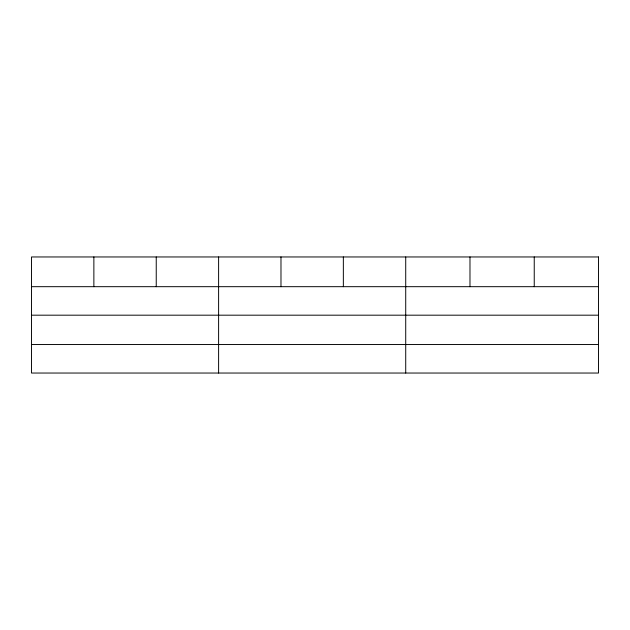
<?xml version="1.0" encoding="UTF-8"?>
<svg xmlns="http://www.w3.org/2000/svg" width="630" height="630" viewBox="0 0 630 630"><rect width="100%" height="100%" fill="white"/><g stroke="black" fill="none" stroke-linecap="round" stroke-linejoin="round"><path stroke-width="0.94" d="M31.5 286.682L598.5 286.682M31.5 315.181L598.5 315.181M31.5 344.539L598.5 344.539M534.24 256.961L534.24 286.682M469.98 256.961L469.98 286.682M405.72 256.961L405.72 373.039M343.35 256.961L343.35 286.682M280.98 256.961L280.98 286.682M218.61 256.961L218.61 373.039M156.24 256.961L156.24 286.682M93.87 256.961L93.87 286.682M598.5 256.961L31.5 256.961L31.5 373.039L598.5 373.039L598.5 256.961"/></g></svg>
